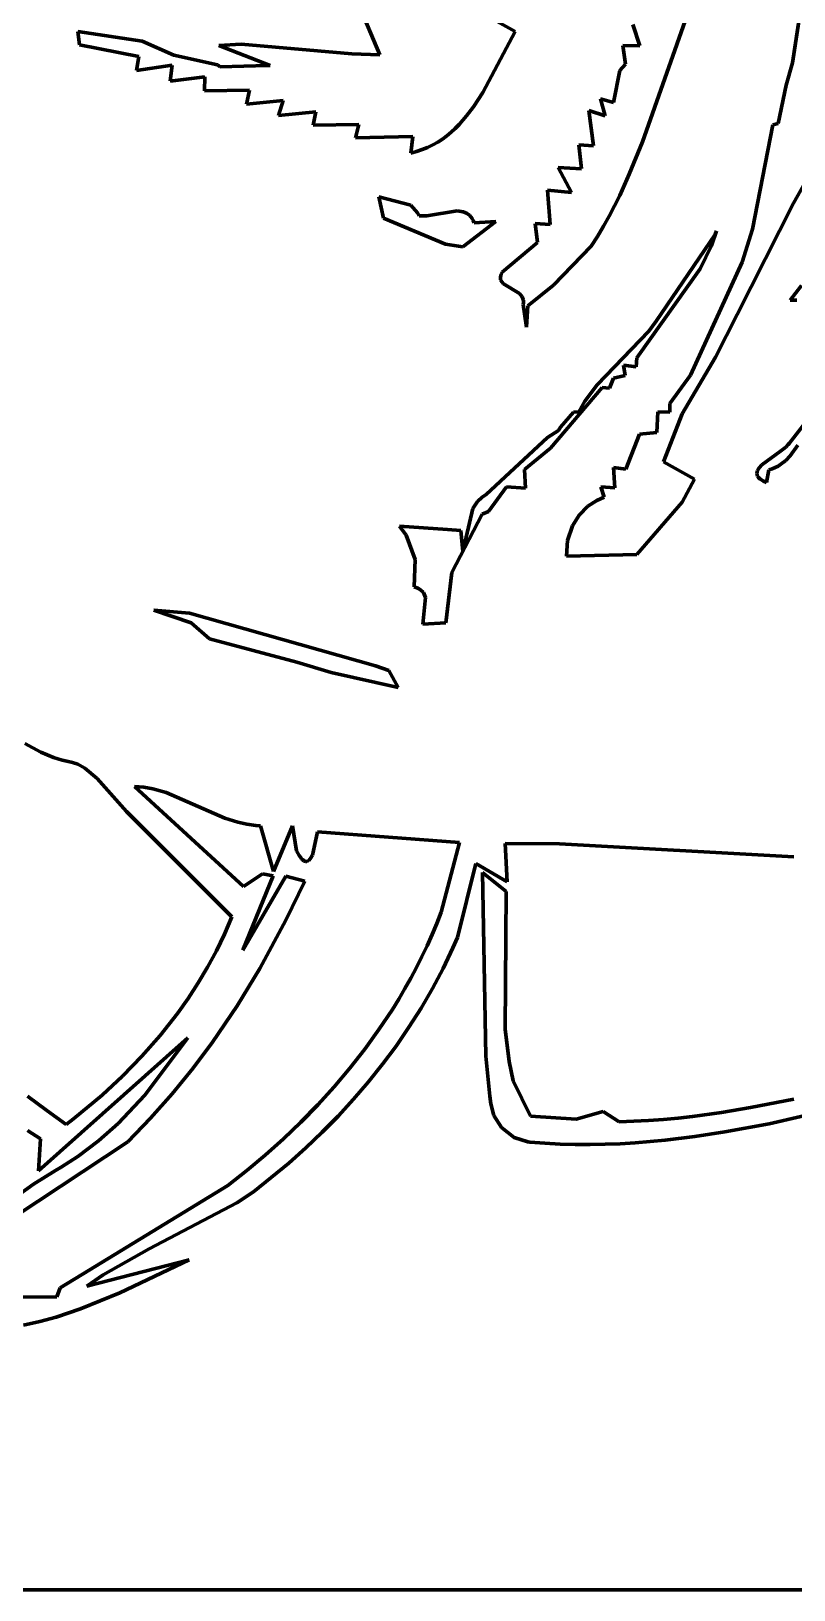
# Model space of a CAD drawing. Header units: millimetres. Extents: x 0 to 11, y 0 to 14.1.
# Drawn here: x 4.915 to 5.872, y 0 to 1.956 of the extents above; entities that cross this region are included whole.
import ezdxf

# ---------------------------------------------------------------- set-up
doc = ezdxf.new("R2010")
doc.units = ezdxf.units.MM
doc.layers.add('color#010101ff', color=7, linetype='CONTINUOUS', lineweight=100)
doc.layers.add('color#fefefeff', color=7, linetype='CONTINUOUS', lineweight=100)

msp = doc.modelspace()

# ---------------------------------------------------------------- linework, layer by layer
at = {"layer": 'color#010101ff'}
for p, q in [((5.8911, 2.0543), (5.8705, 1.9163)), ((5.3252, 1.9907), (5.3521, 1.926)), ((5.5221, 1.9554), (5.4726, 1.9831)), ((5.682, 1.8171), (5.7407, 1.983)), ((5.6698, 1.9641), (5.6786, 1.9373)), ((5.0538, 1.9432), (4.9731, 1.9554)), ((4.9731, 1.9554), (4.9753, 1.9385)), ((4.9753, 1.9385), (5.0499, 1.9239)), ((5.0938, 1.9259), (5.0538, 1.9432)), ((5.1783, 1.9394), (5.1503, 1.9377)), ((5.1503, 1.9377), (5.2145, 1.9127)), ((5.3173, 1.9275), (5.1783, 1.9394)), ((5.4815, 1.879), (5.5221, 1.9554)), ((5.6786, 1.9373), (5.6572, 1.9378)), ((5.6572, 1.9378), (5.6607, 1.9143)), ((5.0499, 1.9239), (5.0468, 1.9065)), ((5.1484, 1.9137), (5.0938, 1.9259)), ((5.3521, 1.926), (5.3173, 1.9275)), ((5.0468, 1.9065), (5.0916, 1.9132)), ((5.0916, 1.9132), (5.0891, 1.8929)), ((5.0891, 1.8929), (5.1328, 1.8986)), ((5.1328, 1.8986), (5.1322, 1.8808)), ((5.1518, 1.9109), (5.1484, 1.9137)), ((5.2111, 1.9126), (5.1518, 1.9109)), ((5.2145, 1.9127), (5.2111, 1.9126)), ((5.6536, 1.9063), (5.6458, 1.8663)), ((5.6607, 1.9143), (5.6536, 1.9063)), ((5.8705, 1.9163), (5.8624, 1.8879)), ((5.1322, 1.8808), (5.1887, 1.8818)), ((5.1887, 1.8818), (5.1848, 1.8641)), ((5.4697, 1.8608), (5.4815, 1.879)), ((5.8624, 1.8879), (5.8524, 1.8399)), ((5.1848, 1.8641), (5.2311, 1.869)), ((5.2311, 1.869), (5.2253, 1.8499)), ((5.4612, 1.8494), (5.4697, 1.8608)), ((5.6458, 1.8663), (5.6292, 1.8711)), ((5.6292, 1.8711), (5.6352, 1.8498)), ((5.2253, 1.8499), (5.2718, 1.8545)), ((5.2718, 1.8545), (5.2684, 1.8378)), ((5.2684, 1.8378), (5.326, 1.8389)), ((5.326, 1.8389), (5.3218, 1.8222)), ((5.447, 1.8338), (5.4519, 1.8388)), ((5.4519, 1.8388), (5.4612, 1.8494)), ((5.6352, 1.8498), (5.6145, 1.8563)), ((5.6145, 1.8563), (5.6207, 1.8118)), ((5.8524, 1.8399), (5.8458, 1.8384)), ((5.3218, 1.8222), (5.3939, 1.8237)), ((5.3939, 1.8237), (5.3911, 1.8028)), ((5.4249, 1.8167), (5.4308, 1.8205)), ((5.4308, 1.8205), (5.4364, 1.8247)), ((5.4364, 1.8247), (5.4418, 1.8291)), ((5.4418, 1.8291), (5.447, 1.8338)), ((5.8458, 1.8384), (5.8202, 1.7074)), ((5.3911, 1.8028), (5.3985, 1.8048)), ((5.3985, 1.8048), (5.4056, 1.8072)), ((5.4056, 1.8072), (5.4123, 1.81)), ((5.4123, 1.81), (5.4187, 1.8132)), ((5.4187, 1.8132), (5.4249, 1.8167)), ((5.6207, 1.8118), (5.6022, 1.8131)), ((5.6022, 1.8131), (5.6055, 1.783)), ((5.6655, 1.7764), (5.682, 1.8171)), ((5.6055, 1.783), (5.576, 1.7849)), ((5.576, 1.7849), (5.5929, 1.7535)), ((5.6534, 1.7498), (5.6655, 1.7764)), ((5.8714, 1.7399), (5.8863, 1.7658)), ((5.3512, 1.7481), (5.3569, 1.7212)), ((5.3913, 1.7373), (5.3512, 1.7481)), ((5.5929, 1.7535), (5.5628, 1.7565)), ((5.5628, 1.7565), (5.566, 1.7132)), ((5.647, 1.7367), (5.6534, 1.7498)), ((5.3569, 1.7212), (5.4347, 1.6886)), ((5.3996, 1.728), (5.3913, 1.7373)), ((5.4018, 1.724), (5.3996, 1.728)), ((5.4115, 1.7241), (5.4018, 1.724)), ((5.4495, 1.7303), (5.4115, 1.7241)), ((5.4568, 1.7293), (5.4495, 1.7303)), ((5.4611, 1.7276), (5.4568, 1.7293)), ((5.4649, 1.7248), (5.4611, 1.7276)), ((5.4666, 1.723), (5.4649, 1.7248)), ((5.4682, 1.7208), (5.4666, 1.723)), ((5.633, 1.711), (5.6402, 1.7238)), ((5.6402, 1.7238), (5.647, 1.7367)), ((5.801, 1.6002), (5.8714, 1.7399)), ((5.4564, 1.6851), (5.4978, 1.7168)), ((5.4696, 1.7183), (5.4682, 1.7208)), ((5.4708, 1.7155), (5.4696, 1.7183)), ((5.4978, 1.7168), (5.4708, 1.7155)), ((5.566, 1.7132), (5.5472, 1.7146)), ((5.5472, 1.7146), (5.5503, 1.6908)), ((5.6255, 1.6983), (5.633, 1.711)), ((5.7685, 1.6868), (5.7751, 1.7051)), ((5.7751, 1.7051), (5.7732, 1.7007)), ((5.8202, 1.7074), (5.807, 1.6661)), ((5.4347, 1.6886), (5.4564, 1.6851)), ((5.5503, 1.6908), (5.5057, 1.6533)), ((5.5705, 1.637), (5.6177, 1.6859)), ((5.6177, 1.6859), (5.6255, 1.6983)), ((5.7732, 1.7007), (5.6991, 1.592)), ((5.7544, 1.6577), (5.7685, 1.6868)), ((5.807, 1.6661), (5.7421, 1.524)), ((5.504, 1.6491), (5.5036, 1.6473)), ((5.5036, 1.6473), (5.5036, 1.6456)), ((5.5036, 1.6456), (5.5039, 1.644)), ((5.5039, 1.644), (5.5053, 1.6412)), ((5.5046, 1.6511), (5.504, 1.6491)), ((5.5057, 1.6533), (5.5046, 1.6511)), ((5.6751, 1.5461), (5.7544, 1.6577)), ((5.5053, 1.6412), (5.5075, 1.6388)), ((5.5075, 1.6388), (5.5275, 1.6266)), ((5.5275, 1.6266), (5.531, 1.6225)), ((5.5379, 1.611), (5.5705, 1.637)), ((5.8817, 1.6369), (5.8675, 1.6185)), ((5.531, 1.6225), (5.5323, 1.6191)), ((5.5325, 1.6151), (5.5321, 1.6129)), ((5.5321, 1.6129), (5.5363, 1.5846)), ((5.5323, 1.6191), (5.5326, 1.6172)), ((5.5326, 1.6172), (5.5325, 1.6151)), ((5.5363, 1.5846), (5.5379, 1.611)), ((5.8675, 1.6185), (5.8758, 1.6185)), ((5.6991, 1.592), (5.69, 1.5794)), ((5.7735, 1.5467), (5.801, 1.6002)), ((5.69, 1.5794), (5.6251, 1.5122)), ((5.6742, 1.5347), (5.6751, 1.5461)), ((5.7317, 1.4756), (5.7735, 1.5467)), ((5.6602, 1.5238), (5.658, 1.5369)), ((5.658, 1.5369), (5.6742, 1.5347)), ((5.5667, 1.4327), (5.6312, 1.5089)), ((5.6251, 1.5122), (5.6097, 1.4917)), ((5.6312, 1.5089), (5.6406, 1.5077)), ((5.6406, 1.5077), (5.6456, 1.5206)), ((5.6456, 1.5206), (5.6602, 1.5238)), ((5.7421, 1.524), (5.7162, 1.4886)), ((5.6097, 1.4917), (5.6021, 1.4781)), ((5.7162, 1.4886), (5.7163, 1.4776)), ((5.9041, 1.4875), (5.8663, 1.4385)), ((5.5955, 1.4779), (5.579, 1.4591)), ((5.6021, 1.4781), (5.5955, 1.4779)), ((5.7012, 1.478), (5.7002, 1.4521)), ((5.7163, 1.4776), (5.7012, 1.478)), ((5.7084, 1.4153), (5.7317, 1.4756)), ((5.5767, 1.4549), (5.5626, 1.4458)), ((5.579, 1.4591), (5.5767, 1.4549)), ((5.6783, 1.4503), (5.6611, 1.4063)), ((5.7002, 1.4521), (5.6783, 1.4503)), ((5.5626, 1.4458), (5.4859, 1.3746)), ((5.5338, 1.4058), (5.5667, 1.4327)), ((5.8554, 1.429), (5.8318, 1.4115)), ((5.8618, 1.4339), (5.8554, 1.429)), ((5.8651, 1.437), (5.8618, 1.4339)), ((5.8663, 1.4385), (5.8651, 1.437)), ((5.8675, 1.423), (5.8772, 1.4363)), ((5.6611, 1.4063), (5.6455, 1.4085)), ((5.6455, 1.4085), (5.6473, 1.3829)), ((5.7471, 1.3937), (5.7084, 1.4153)), ((5.8318, 1.4115), (5.8285, 1.4079)), ((5.8447, 1.4067), (5.8486, 1.4083)), ((5.8486, 1.4083), (5.8522, 1.4101)), ((5.8522, 1.4101), (5.8557, 1.4123)), ((5.8557, 1.4123), (5.862, 1.4173)), ((5.862, 1.4173), (5.8675, 1.423)), ((5.5353, 1.3824), (5.5338, 1.4058)), ((5.7317, 1.3649), (5.7471, 1.3937)), ((5.8259, 1.4027), (5.8257, 1.4009)), ((5.8257, 1.4009), (5.8259, 1.3992)), ((5.8264, 1.4044), (5.8259, 1.4027)), ((5.8259, 1.3992), (5.8265, 1.3976)), ((5.8285, 1.4079), (5.8264, 1.4044)), ((5.8265, 1.3976), (5.8276, 1.3959)), ((5.8276, 1.3959), (5.8293, 1.3943)), ((5.8293, 1.3943), (5.8314, 1.3927)), ((5.8314, 1.3927), (5.8341, 1.3911)), ((5.8341, 1.3911), (5.8375, 1.3896)), ((5.8375, 1.3896), (5.8405, 1.4054)), ((5.8405, 1.4054), (5.8447, 1.4067)), ((5.4809, 1.3713), (5.4749, 1.3657)), ((5.4859, 1.3746), (5.4809, 1.3713)), ((5.4888, 1.3531), (5.5113, 1.3839)), ((5.5113, 1.3839), (5.5353, 1.3824)), ((5.6338, 1.3709), (5.6245, 1.3669)), ((5.6473, 1.3829), (5.6298, 1.3839)), ((5.6298, 1.3839), (5.6338, 1.3709)), ((5.4426, 1.2765), (5.4808, 1.3497)), ((5.4691, 1.3567), (5.4564, 1.3029)), ((5.4749, 1.3657), (5.4691, 1.3567)), ((5.4808, 1.3497), (5.4888, 1.3531)), ((5.6136, 1.3599), (5.6024, 1.3486)), ((5.6245, 1.3669), (5.6136, 1.3599)), ((5.675, 1.2991), (5.7317, 1.3649)), ((5.4372, 1.3306), (5.3769, 1.3349)), ((5.3769, 1.3349), (5.3854, 1.3234)), ((5.454, 1.3294), (5.4372, 1.3306)), ((5.594, 1.3351), (5.588, 1.3168)), ((5.6024, 1.3486), (5.594, 1.3351)), ((5.3854, 1.3234), (5.3967, 1.2929)), ((5.4564, 1.3029), (5.454, 1.3294)), ((5.588, 1.3168), (5.5865, 1.2972)), ((5.3967, 1.2929), (5.3955, 1.2585)), ((5.5865, 1.2972), (5.675, 1.2991)), ((5.435, 1.2132), (5.4426, 1.2765)), ((5.3955, 1.2585), (5.3999, 1.257)), ((5.3999, 1.257), (5.4034, 1.255)), ((5.4034, 1.255), (5.4071, 1.2513)), ((5.4097, 1.2453), (5.4062, 1.2118)), ((5.4071, 1.2513), (5.4097, 1.2453)), ((5.0685, 1.2293), (5.1153, 1.2134)), ((5.1133, 1.2256), (5.0685, 1.2293)), ((5.3467, 1.1596), (5.1133, 1.2256)), ((5.1153, 1.2134), (5.1383, 1.1932)), ((5.4062, 1.2118), (5.435, 1.2132)), ((5.1383, 1.1932), (5.2483, 1.1642)), ((5.2483, 1.1642), (5.2914, 1.1512)), ((5.3637, 1.1537), (5.3467, 1.1596)), ((5.2914, 1.1512), (5.3752, 1.1322)), ((5.3752, 1.1322), (5.3637, 1.1537)), ((4.9268, 1.051), (4.9068, 1.0618)), ((4.9426, 1.0445), (4.9268, 1.051)), ((4.9537, 1.0411), (4.9426, 1.0445)), ((4.9594, 1.0398), (4.9537, 1.0411)), ((4.9665, 1.0383), (4.9594, 1.0398)), ((4.9731, 1.0359), (4.9665, 1.0383)), ((4.982, 1.0311), (4.9731, 1.0359)), ((4.9973, 1.0179), (4.982, 1.0311)), ((5.0341, 0.9766), (4.9973, 1.0179)), ((5.0443, 1.0082), (5.1813, 0.8825)), ((5.056, 1.0072), (5.0443, 1.0082)), ((5.0674, 1.0051), (5.056, 1.0072)), ((5.0839, 1.0004), (5.0674, 1.0051)), ((5.1579, 0.9685), (5.0839, 1.0004)), ((5.1665, 0.8443), (5.0341, 0.9766)), ((5.1742, 0.9632), (5.1579, 0.9685)), ((5.1853, 0.9606), (5.1742, 0.9632)), ((5.1967, 0.9589), (5.1853, 0.9606)), ((5.2026, 0.9585), (5.1967, 0.9589)), ((5.2187, 0.9013), (5.2026, 0.9585)), ((5.2425, 0.9586), (5.2187, 0.9013)), ((5.2475, 0.9275), (5.2425, 0.9586)), ((5.274, 0.9511), (5.2676, 0.9218)), ((5.4522, 0.9378), (5.274, 0.9511)), ((5.2493, 0.9242), (5.2475, 0.9275)), ((5.2509, 0.9215), (5.2493, 0.9242)), ((5.2525, 0.9192), (5.2509, 0.9215)), ((5.2676, 0.9218), (5.265, 0.9171)), ((5.4295, 0.8504), (5.4522, 0.9378)), ((5.5778, 0.9359), (5.5098, 0.9367)), ((5.5098, 0.9367), (5.5122, 0.8884)), ((5.8722, 0.9196), (5.5778, 0.9359)), ((5.2541, 0.9174), (5.2525, 0.9192)), ((5.2555, 0.9159), (5.2541, 0.9174)), ((5.2569, 0.9149), (5.2555, 0.9159)), ((5.2582, 0.9143), (5.2569, 0.9149)), ((5.2595, 0.914), (5.2582, 0.9143)), ((5.2607, 0.914), (5.2595, 0.914)), ((5.263, 0.915), (5.2607, 0.914)), ((5.265, 0.9171), (5.263, 0.915)), ((5.4728, 0.9116), (5.4498, 0.8186)), ((5.5122, 0.8884), (5.4728, 0.9116)), ((5.4853, 0.6695), (5.4812, 0.9002)), ((5.4812, 0.9002), (5.511, 0.8763)), ((5.2184, 0.8958), (5.1805, 0.8027)), ((5.1805, 0.8027), (5.2345, 0.8955)), ((5.1813, 0.8825), (5.205, 0.8985)), ((5.205, 0.8985), (5.2184, 0.8958)), ((5.2581, 0.8894), (5.2344, 0.8401)), ((5.2345, 0.8955), (5.2581, 0.8894)), ((5.511, 0.8763), (5.5096, 0.7036)), ((5.1573, 0.8229), (5.1665, 0.8443)), ((5.4239, 0.8362), (5.4295, 0.8504)), ((5.1471, 0.8019), (5.1573, 0.8229)), ((5.2344, 0.8401), (5.2017, 0.7797)), ((5.4117, 0.8083), (5.418, 0.8222)), ((5.418, 0.8222), (5.4239, 0.8362)), ((5.1361, 0.7814), (5.1471, 0.8019)), ((5.4052, 0.7946), (5.4117, 0.8083)), ((5.444, 0.8056), (5.4317, 0.7798)), ((5.4498, 0.8186), (5.444, 0.8056)), ((5.3983, 0.781), (5.4052, 0.7946)), ((5.1242, 0.7615), (5.1361, 0.7814)), ((5.2017, 0.7797), (5.1732, 0.7328)), ((5.3838, 0.7544), (5.3912, 0.7676)), ((5.3912, 0.7676), (5.3983, 0.781)), ((5.4317, 0.7798), (5.4183, 0.7546)), ((5.1115, 0.742), (5.1242, 0.7615)), ((5.376, 0.7413), (5.3838, 0.7544)), ((5.4183, 0.7546), (5.404, 0.7299)), ((5.0981, 0.7231), (5.1115, 0.742)), ((5.1732, 0.7328), (5.1424, 0.6873)), ((5.3512, 0.7031), (5.368, 0.7284)), ((5.368, 0.7284), (5.376, 0.7413)), ((5.404, 0.7299), (5.3887, 0.7059)), ((5.0766, 0.6957), (5.0981, 0.7231)), ((5.3887, 0.7059), (5.3726, 0.6824)), ((5.1113, 0.6928), (4.9238, 0.5259)), ((5.0536, 0.6696), (5.0766, 0.6957)), ((5.0574, 0.6206), (5.1113, 0.6928)), ((5.1424, 0.6873), (5.1177, 0.6543)), ((5.3334, 0.6784), (5.3512, 0.7031)), ((5.5096, 0.7036), (5.5146, 0.663)), ((5.0293, 0.6446), (5.0536, 0.6696)), ((5.3146, 0.6545), (5.3334, 0.6784)), ((5.3726, 0.6824), (5.3556, 0.6595)), ((5.4903, 0.6196), (5.4853, 0.6695)), ((5.1177, 0.6543), (5.0918, 0.6224)), ((5.295, 0.6312), (5.3146, 0.6545)), ((5.3556, 0.6595), (5.3378, 0.6372)), ((5.5146, 0.663), (5.5197, 0.6388)), ((5.0037, 0.6208), (5.0293, 0.6446)), ((5.2745, 0.6087), (5.295, 0.6312)), ((5.3378, 0.6372), (5.3192, 0.6155)), ((5.5197, 0.6388), (5.5415, 0.5944)), ((6.0806, 0.6407), (5.841, 0.5848)), ((4.9102, 0.6196), (4.9341, 0.6014)), ((4.9679, 0.591), (5.0037, 0.6208)), ((5.0237, 0.585), (5.0574, 0.6206)), ((5.0918, 0.6224), (5.0645, 0.5917)), ((5.2532, 0.5869), (5.2745, 0.6087)), ((5.3192, 0.6155), (5.2999, 0.5945)), ((5.4918, 0.6097), (5.4903, 0.6196)), ((5.4955, 0.595), (5.4918, 0.6097)), ((5.8178, 0.6051), (5.8721, 0.6159)), ((4.9341, 0.6014), (4.9587, 0.5839)), ((4.9587, 0.5839), (4.9679, 0.591)), ((5.0645, 0.5917), (5.0358, 0.5622)), ((5.2312, 0.5658), (5.2532, 0.5869)), ((5.2999, 0.5945), (5.2799, 0.5742)), ((5.5051, 0.5801), (5.4955, 0.595)), ((5.5415, 0.5944), (5.5988, 0.5906)), ((5.5988, 0.5906), (5.6327, 0.6003)), ((5.6327, 0.6003), (5.6527, 0.5873)), ((5.6527, 0.5873), (5.6713, 0.5879)), ((5.6713, 0.5879), (5.6897, 0.5889)), ((5.6897, 0.5889), (5.7082, 0.5902)), ((5.7082, 0.5902), (5.7266, 0.5919)), ((5.7266, 0.5919), (5.7449, 0.594)), ((5.7449, 0.594), (5.7814, 0.599)), ((5.7814, 0.599), (5.8178, 0.6051)), ((4.9263, 0.566), (4.9101, 0.5764)), ((4.9992, 0.5633), (5.0237, 0.585)), ((5.2799, 0.5742), (5.2592, 0.5545)), ((5.5211, 0.5675), (5.5051, 0.5801)), ((5.5379, 0.562), (5.5211, 0.5675)), ((5.7479, 0.5688), (5.7104, 0.5642)), ((5.7852, 0.5745), (5.7479, 0.5688)), ((5.841, 0.5848), (5.7852, 0.5745)), ((5.0358, 0.5622), (4.8124, 0.4142)), ((4.9238, 0.5259), (4.9263, 0.566)), ((4.973, 0.5436), (4.9992, 0.5633)), ((5.2085, 0.5455), (5.2312, 0.5658)), ((5.2592, 0.5545), (5.2379, 0.5355)), ((5.5405, 0.5617), (5.5379, 0.562)), ((5.5595, 0.5603), (5.5405, 0.5617)), ((5.5785, 0.5593), (5.5595, 0.5603)), ((5.5974, 0.5588), (5.5785, 0.5593)), ((5.6163, 0.5587), (5.5974, 0.5588)), ((5.6352, 0.5591), (5.6163, 0.5587)), ((5.6541, 0.5598), (5.6352, 0.5591)), ((5.6729, 0.5609), (5.6541, 0.5598)), ((5.6917, 0.5624), (5.6729, 0.5609)), ((5.7104, 0.5642), (5.6917, 0.5624)), ((4.945, 0.5263), (4.9522, 0.5304)), ((4.9522, 0.5304), (4.973, 0.5436)), ((5.1853, 0.526), (5.2085, 0.5455)), ((5.2379, 0.5355), (5.216, 0.5172)), ((4.8483, 0.4595), (4.9177, 0.5091)), ((4.9177, 0.5091), (4.945, 0.5263)), ((5.1615, 0.5072), (5.1853, 0.526)), ((5.216, 0.5172), (5.1936, 0.4996)), ((4.9876, 0.4011), (5.1615, 0.5072)), ((5.1936, 0.4996), (5.1729, 0.4857)), ((5.1729, 0.4857), (5.0626, 0.428)), ((4.9845, 0.381), (5.1129, 0.4139)), ((5.0626, 0.428), (5.005, 0.3953)), ((5.1129, 0.4139), (5.026, 0.3727)), ((4.9512, 0.3791), (4.9876, 0.4011)), ((5.005, 0.3953), (4.9845, 0.381)), ((4.9468, 0.3678), (4.9512, 0.3791)), ((5.026, 0.3727), (4.9764, 0.3524)), ((4.7739, 0.3668), (4.9468, 0.3678)), ((4.9764, 0.3524), (4.946, 0.3423)), ((4.9255, 0.3367), (4.9048, 0.3322)), ((4.946, 0.3423), (4.9255, 0.3367))]:
    msp.add_line(p, q, dxfattribs=at)
at = {"layer": 'color#fefefeff'}
for p, q in [((5.8705, 1.9163), (5.8911, 2.0543)), ((5.3521, 1.926), (5.3252, 1.9907)), ((5.4726, 1.9831), (5.5221, 1.9554)), ((5.7407, 1.983), (5.682, 1.8171)), ((5.6786, 1.9373), (5.6698, 1.9641)), ((4.9753, 1.9385), (4.9731, 1.9554)), ((4.9731, 1.9554), (5.0538, 1.9432)), ((5.0499, 1.9239), (4.9753, 1.9385)), ((5.0538, 1.9432), (5.0938, 1.9259)), ((5.1503, 1.9377), (5.1783, 1.9394)), ((5.2145, 1.9127), (5.1503, 1.9377)), ((5.1783, 1.9394), (5.3173, 1.9275)), ((5.5221, 1.9554), (5.4815, 1.879)), ((5.6607, 1.9143), (5.6572, 1.9378)), ((5.6572, 1.9378), (5.6786, 1.9373)), ((5.0468, 1.9065), (5.0499, 1.9239)), ((5.0938, 1.9259), (5.1484, 1.9137)), ((5.3173, 1.9275), (5.3521, 1.926)), ((5.0916, 1.9132), (5.0468, 1.9065)), ((5.0891, 1.8929), (5.0916, 1.9132)), ((5.1328, 1.8986), (5.0891, 1.8929)), ((5.1322, 1.8808), (5.1328, 1.8986)), ((5.1484, 1.9137), (5.1518, 1.9109)), ((5.1518, 1.9109), (5.2111, 1.9126)), ((5.2111, 1.9126), (5.2145, 1.9127)), ((5.6458, 1.8663), (5.6536, 1.9063)), ((5.6536, 1.9063), (5.6607, 1.9143)), ((5.8624, 1.8879), (5.8705, 1.9163)), ((5.1887, 1.8818), (5.1322, 1.8808)), ((5.1848, 1.8641), (5.1887, 1.8818)), ((5.4815, 1.879), (5.4697, 1.8608)), ((5.8524, 1.8399), (5.8624, 1.8879)), ((5.2311, 1.869), (5.1848, 1.8641)), ((5.2253, 1.8499), (5.2311, 1.869)), ((5.4697, 1.8608), (5.4612, 1.8494)), ((5.6352, 1.8498), (5.6292, 1.8711)), ((5.6292, 1.8711), (5.6458, 1.8663)), ((5.2718, 1.8545), (5.2253, 1.8499)), ((5.2684, 1.8378), (5.2718, 1.8545)), ((5.326, 1.8389), (5.2684, 1.8378)), ((5.3218, 1.8222), (5.326, 1.8389)), ((5.4519, 1.8388), (5.447, 1.8338)), ((5.4612, 1.8494), (5.4519, 1.8388)), ((5.6207, 1.8118), (5.6145, 1.8563)), ((5.6145, 1.8563), (5.6352, 1.8498)), ((5.8458, 1.8384), (5.8524, 1.8399)), ((5.3939, 1.8237), (5.3218, 1.8222)), ((5.3911, 1.8028), (5.3939, 1.8237)), ((5.4308, 1.8205), (5.4249, 1.8167)), ((5.4364, 1.8247), (5.4308, 1.8205)), ((5.4418, 1.8291), (5.4364, 1.8247)), ((5.447, 1.8338), (5.4418, 1.8291)), ((5.8202, 1.7074), (5.8458, 1.8384)), ((5.3985, 1.8048), (5.3911, 1.8028)), ((5.4056, 1.8072), (5.3985, 1.8048)), ((5.4123, 1.81), (5.4056, 1.8072)), ((5.4187, 1.8132), (5.4123, 1.81)), ((5.4249, 1.8167), (5.4187, 1.8132)), ((5.6055, 1.783), (5.6022, 1.8131)), ((5.6022, 1.8131), (5.6207, 1.8118)), ((5.682, 1.8171), (5.6655, 1.7764)), ((5.5929, 1.7535), (5.576, 1.7849)), ((5.576, 1.7849), (5.6055, 1.783)), ((5.6655, 1.7764), (5.6534, 1.7498)), ((5.8863, 1.7658), (5.8714, 1.7399)), ((5.3512, 1.7481), (5.3913, 1.7373)), ((5.3569, 1.7212), (5.3512, 1.7481)), ((5.566, 1.7132), (5.5628, 1.7565)), ((5.5628, 1.7565), (5.5929, 1.7535)), ((5.6534, 1.7498), (5.647, 1.7367)), ((5.4347, 1.6886), (5.3569, 1.7212)), ((5.3913, 1.7373), (5.3996, 1.728)), ((5.3996, 1.728), (5.4018, 1.724)), ((5.4018, 1.724), (5.4115, 1.7241)), ((5.4115, 1.7241), (5.4495, 1.7303)), ((5.4495, 1.7303), (5.4568, 1.7293)), ((5.4568, 1.7293), (5.4611, 1.7276)), ((5.4611, 1.7276), (5.4649, 1.7248)), ((5.4649, 1.7248), (5.4666, 1.723)), ((5.4666, 1.723), (5.4682, 1.7208)), ((5.6402, 1.7238), (5.633, 1.711)), ((5.647, 1.7367), (5.6402, 1.7238)), ((5.8714, 1.7399), (5.801, 1.6002)), ((5.4978, 1.7168), (5.4564, 1.6851)), ((5.4682, 1.7208), (5.4696, 1.7183)), ((5.4696, 1.7183), (5.4708, 1.7155)), ((5.4708, 1.7155), (5.4978, 1.7168)), ((5.5503, 1.6908), (5.5472, 1.7146)), ((5.5472, 1.7146), (5.566, 1.7132)), ((5.633, 1.711), (5.6255, 1.6983)), ((5.7751, 1.7051), (5.7685, 1.6868)), ((5.7732, 1.7007), (5.7751, 1.7051)), ((5.807, 1.6661), (5.8202, 1.7074)), ((5.4564, 1.6851), (5.4347, 1.6886)), ((5.5057, 1.6533), (5.5503, 1.6908)), ((5.6177, 1.6859), (5.5705, 1.637)), ((5.6255, 1.6983), (5.6177, 1.6859)), ((5.6991, 1.592), (5.7732, 1.7007)), ((5.7685, 1.6868), (5.7544, 1.6577)), ((5.7421, 1.524), (5.807, 1.6661)), ((5.5036, 1.6473), (5.504, 1.6491)), ((5.5036, 1.6456), (5.5036, 1.6473)), ((5.5039, 1.644), (5.5036, 1.6456)), ((5.5053, 1.6412), (5.5039, 1.644)), ((5.504, 1.6491), (5.5046, 1.6511)), ((5.5046, 1.6511), (5.5057, 1.6533)), ((5.7544, 1.6577), (5.6751, 1.5461)), ((5.5075, 1.6388), (5.5053, 1.6412)), ((5.5275, 1.6266), (5.5075, 1.6388)), ((5.531, 1.6225), (5.5275, 1.6266)), ((5.5705, 1.637), (5.5379, 1.611)), ((5.8675, 1.6185), (5.8817, 1.6369)), ((5.5323, 1.6191), (5.531, 1.6225)), ((5.5321, 1.6129), (5.5325, 1.6151)), ((5.5363, 1.5846), (5.5321, 1.6129)), ((5.5326, 1.6172), (5.5323, 1.6191)), ((5.5325, 1.6151), (5.5326, 1.6172)), ((5.5379, 1.611), (5.5363, 1.5846)), ((5.8758, 1.6185), (5.8675, 1.6185)), ((5.69, 1.5794), (5.6991, 1.592)), ((5.801, 1.6002), (5.7735, 1.5467)), ((5.6251, 1.5122), (5.69, 1.5794)), ((5.6751, 1.5461), (5.6742, 1.5347)), ((5.7735, 1.5467), (5.7317, 1.4756)), ((5.6742, 1.5347), (5.658, 1.5369)), ((5.658, 1.5369), (5.6602, 1.5238)), ((5.6312, 1.5089), (5.5667, 1.4327)), ((5.6097, 1.4917), (5.6251, 1.5122)), ((5.6406, 1.5077), (5.6312, 1.5089)), ((5.6456, 1.5206), (5.6406, 1.5077)), ((5.6602, 1.5238), (5.6456, 1.5206)), ((5.7162, 1.4886), (5.7421, 1.524)), ((5.6021, 1.4781), (5.6097, 1.4917)), ((5.7163, 1.4776), (5.7162, 1.4886)), ((5.8663, 1.4385), (5.9041, 1.4875)), ((5.579, 1.4591), (5.5955, 1.4779)), ((5.5955, 1.4779), (5.6021, 1.4781)), ((5.7002, 1.4521), (5.7012, 1.478)), ((5.7012, 1.478), (5.7163, 1.4776)), ((5.7317, 1.4756), (5.7084, 1.4153)), ((5.5626, 1.4458), (5.5767, 1.4549)), ((5.5767, 1.4549), (5.579, 1.4591)), ((5.6611, 1.4063), (5.6783, 1.4503)), ((5.6783, 1.4503), (5.7002, 1.4521)), ((5.4859, 1.3746), (5.5626, 1.4458)), ((5.5667, 1.4327), (5.5338, 1.4058)), ((5.8318, 1.4115), (5.8554, 1.429)), ((5.8554, 1.429), (5.8618, 1.4339)), ((5.8618, 1.4339), (5.8651, 1.437)), ((5.8651, 1.437), (5.8663, 1.4385)), ((5.8772, 1.4363), (5.8675, 1.423)), ((5.6473, 1.3829), (5.6455, 1.4085)), ((5.6455, 1.4085), (5.6611, 1.4063)), ((5.7084, 1.4153), (5.7471, 1.3937)), ((5.8285, 1.4079), (5.8318, 1.4115)), ((5.8486, 1.4083), (5.8447, 1.4067)), ((5.8522, 1.4101), (5.8486, 1.4083)), ((5.8557, 1.4123), (5.8522, 1.4101)), ((5.862, 1.4173), (5.8557, 1.4123)), ((5.8675, 1.423), (5.862, 1.4173)), ((5.5338, 1.4058), (5.5353, 1.3824)), ((5.7471, 1.3937), (5.7317, 1.3649)), ((5.8257, 1.4009), (5.8259, 1.4027)), ((5.8259, 1.3992), (5.8257, 1.4009)), ((5.8259, 1.4027), (5.8264, 1.4044)), ((5.8265, 1.3976), (5.8259, 1.3992)), ((5.8264, 1.4044), (5.8285, 1.4079)), ((5.8276, 1.3959), (5.8265, 1.3976)), ((5.8293, 1.3943), (5.8276, 1.3959)), ((5.8314, 1.3927), (5.8293, 1.3943)), ((5.8341, 1.3911), (5.8314, 1.3927)), ((5.8375, 1.3896), (5.8341, 1.3911)), ((5.8405, 1.4054), (5.8375, 1.3896)), ((5.8447, 1.4067), (5.8405, 1.4054)), ((5.4749, 1.3657), (5.4809, 1.3713)), ((5.4809, 1.3713), (5.4859, 1.3746)), ((5.5113, 1.3839), (5.4888, 1.3531)), ((5.5353, 1.3824), (5.5113, 1.3839)), ((5.6245, 1.3669), (5.6338, 1.3709)), ((5.6338, 1.3709), (5.6298, 1.3839)), ((5.6298, 1.3839), (5.6473, 1.3829)), ((5.4808, 1.3497), (5.4426, 1.2765)), ((5.4564, 1.3029), (5.4691, 1.3567)), ((5.4691, 1.3567), (5.4749, 1.3657)), ((5.4888, 1.3531), (5.4808, 1.3497)), ((5.6024, 1.3486), (5.6136, 1.3599)), ((5.6136, 1.3599), (5.6245, 1.3669)), ((5.7317, 1.3649), (5.675, 1.2991)), ((5.3854, 1.3234), (5.3769, 1.3349)), ((5.3769, 1.3349), (5.4372, 1.3306)), ((5.4372, 1.3306), (5.454, 1.3294)), ((5.588, 1.3168), (5.594, 1.3351)), ((5.594, 1.3351), (5.6024, 1.3486)), ((5.3967, 1.2929), (5.3854, 1.3234)), ((5.454, 1.3294), (5.4564, 1.3029)), ((5.5865, 1.2972), (5.588, 1.3168)), ((5.3955, 1.2585), (5.3967, 1.2929)), ((5.675, 1.2991), (5.5865, 1.2972)), ((5.4426, 1.2765), (5.435, 1.2132)), ((5.3999, 1.257), (5.3955, 1.2585)), ((5.4034, 1.255), (5.3999, 1.257)), ((5.4071, 1.2513), (5.4034, 1.255)), ((5.4062, 1.2118), (5.4097, 1.2453)), ((5.4097, 1.2453), (5.4071, 1.2513)), ((5.0685, 1.2293), (5.1133, 1.2256)), ((5.1153, 1.2134), (5.0685, 1.2293)), ((5.1133, 1.2256), (5.3467, 1.1596)), ((5.1383, 1.1932), (5.1153, 1.2134)), ((5.435, 1.2132), (5.4062, 1.2118)), ((5.2483, 1.1642), (5.1383, 1.1932)), ((5.2914, 1.1512), (5.2483, 1.1642)), ((5.3467, 1.1596), (5.3637, 1.1537)), ((5.3752, 1.1322), (5.2914, 1.1512)), ((5.3637, 1.1537), (5.3752, 1.1322)), ((4.9068, 1.0618), (4.9268, 1.051)), ((4.9268, 1.051), (4.9426, 1.0445)), ((4.9426, 1.0445), (4.9537, 1.0411)), ((4.9537, 1.0411), (4.9594, 1.0398)), ((4.9594, 1.0398), (4.9665, 1.0383)), ((4.9665, 1.0383), (4.9731, 1.0359)), ((4.9731, 1.0359), (4.982, 1.0311)), ((4.982, 1.0311), (4.9973, 1.0179)), ((4.9973, 1.0179), (5.0341, 0.9766)), ((5.0443, 1.0082), (5.056, 1.0072)), ((5.1813, 0.8825), (5.0443, 1.0082)), ((5.056, 1.0072), (5.0674, 1.0051)), ((5.0674, 1.0051), (5.0839, 1.0004)), ((5.0839, 1.0004), (5.1579, 0.9685)), ((5.0341, 0.9766), (5.1665, 0.8443)), ((5.1579, 0.9685), (5.1742, 0.9632)), ((5.1742, 0.9632), (5.1853, 0.9606)), ((5.1853, 0.9606), (5.1967, 0.9589)), ((5.1967, 0.9589), (5.2026, 0.9585)), ((5.2026, 0.9585), (5.2187, 0.9013)), ((5.2187, 0.9013), (5.2425, 0.9586)), ((5.2425, 0.9586), (5.2475, 0.9275)), ((5.2676, 0.9218), (5.274, 0.9511)), ((5.274, 0.9511), (5.4522, 0.9378)), ((5.2475, 0.9275), (5.2493, 0.9242)), ((5.2493, 0.9242), (5.2509, 0.9215)), ((5.2509, 0.9215), (5.2525, 0.9192)), ((5.265, 0.9171), (5.2676, 0.9218)), ((5.4522, 0.9378), (5.4295, 0.8504)), ((5.5122, 0.8884), (5.5098, 0.9367)), ((5.5098, 0.9367), (5.5778, 0.9359)), ((5.5778, 0.9359), (5.8722, 0.9196)), ((5.2525, 0.9192), (5.2541, 0.9174)), ((5.2541, 0.9174), (5.2555, 0.9159)), ((5.2555, 0.9159), (5.2569, 0.9149)), ((5.2569, 0.9149), (5.2582, 0.9143)), ((5.2582, 0.9143), (5.2595, 0.914)), ((5.2595, 0.914), (5.2607, 0.914)), ((5.2607, 0.914), (5.263, 0.915)), ((5.263, 0.915), (5.265, 0.9171)), ((5.4498, 0.8186), (5.4728, 0.9116)), ((5.4728, 0.9116), (5.5122, 0.8884)), ((5.511, 0.8763), (5.4812, 0.9002)), ((5.4812, 0.9002), (5.4853, 0.6695)), ((5.1805, 0.8027), (5.2184, 0.8958)), ((5.2345, 0.8955), (5.1805, 0.8027)), ((5.205, 0.8985), (5.1813, 0.8825)), ((5.2184, 0.8958), (5.205, 0.8985)), ((5.2344, 0.8401), (5.2581, 0.8894)), ((5.2581, 0.8894), (5.2345, 0.8955)), ((5.5096, 0.7036), (5.511, 0.8763)), ((5.1665, 0.8443), (5.1573, 0.8229)), ((5.4295, 0.8504), (5.4239, 0.8362)), ((5.1573, 0.8229), (5.1471, 0.8019)), ((5.2017, 0.7797), (5.2344, 0.8401)), ((5.418, 0.8222), (5.4117, 0.8083)), ((5.4239, 0.8362), (5.418, 0.8222)), ((5.1471, 0.8019), (5.1361, 0.7814)), ((5.4117, 0.8083), (5.4052, 0.7946)), ((5.4317, 0.7798), (5.444, 0.8056)), ((5.444, 0.8056), (5.4498, 0.8186)), ((5.4052, 0.7946), (5.3983, 0.781)), ((5.1361, 0.7814), (5.1242, 0.7615)), ((5.1732, 0.7328), (5.2017, 0.7797)), ((5.3912, 0.7676), (5.3838, 0.7544)), ((5.3983, 0.781), (5.3912, 0.7676)), ((5.4183, 0.7546), (5.4317, 0.7798)), ((5.1242, 0.7615), (5.1115, 0.742)), ((5.3838, 0.7544), (5.376, 0.7413)), ((5.404, 0.7299), (5.4183, 0.7546)), ((5.1115, 0.742), (5.0981, 0.7231)), ((5.1424, 0.6873), (5.1732, 0.7328)), ((5.368, 0.7284), (5.3512, 0.7031)), ((5.376, 0.7413), (5.368, 0.7284)), ((5.3887, 0.7059), (5.404, 0.7299)), ((5.0981, 0.7231), (5.0766, 0.6957)), ((5.3726, 0.6824), (5.3887, 0.7059)), ((4.9238, 0.5259), (5.1113, 0.6928)), ((5.0766, 0.6957), (5.0536, 0.6696)), ((5.1113, 0.6928), (5.0574, 0.6206)), ((5.1177, 0.6543), (5.1424, 0.6873)), ((5.3512, 0.7031), (5.3334, 0.6784)), ((5.5146, 0.663), (5.5096, 0.7036)), ((5.0536, 0.6696), (5.0293, 0.6446)), ((5.3334, 0.6784), (5.3146, 0.6545)), ((5.3556, 0.6595), (5.3726, 0.6824)), ((5.4853, 0.6695), (5.4903, 0.6196)), ((5.0918, 0.6224), (5.1177, 0.6543)), ((5.3146, 0.6545), (5.295, 0.6312)), ((5.3378, 0.6372), (5.3556, 0.6595)), ((5.5197, 0.6388), (5.5146, 0.663)), ((5.0293, 0.6446), (5.0037, 0.6208)), ((5.295, 0.6312), (5.2745, 0.6087)), ((5.3192, 0.6155), (5.3378, 0.6372)), ((5.5415, 0.5944), (5.5197, 0.6388)), ((5.841, 0.5848), (6.0806, 0.6407)), ((4.9341, 0.6014), (4.9102, 0.6196)), ((5.0037, 0.6208), (4.9679, 0.591)), ((5.0574, 0.6206), (5.0237, 0.585)), ((5.0645, 0.5917), (5.0918, 0.6224)), ((5.2745, 0.6087), (5.2532, 0.5869)), ((5.2999, 0.5945), (5.3192, 0.6155)), ((5.4903, 0.6196), (5.4918, 0.6097)), ((5.4918, 0.6097), (5.4955, 0.595)), ((5.8721, 0.6159), (5.8178, 0.6051)), ((4.9587, 0.5839), (4.9341, 0.6014)), ((4.9679, 0.591), (4.9587, 0.5839)), ((5.0358, 0.5622), (5.0645, 0.5917)), ((5.2532, 0.5869), (5.2312, 0.5658)), ((5.2799, 0.5742), (5.2999, 0.5945)), ((5.4955, 0.595), (5.5051, 0.5801)), ((5.5988, 0.5906), (5.5415, 0.5944)), ((5.6327, 0.6003), (5.5988, 0.5906)), ((5.6527, 0.5873), (5.6327, 0.6003)), ((5.6713, 0.5879), (5.6527, 0.5873)), ((5.6897, 0.5889), (5.6713, 0.5879)), ((5.7082, 0.5902), (5.6897, 0.5889)), ((5.7266, 0.5919), (5.7082, 0.5902)), ((5.7449, 0.594), (5.7266, 0.5919)), ((5.7814, 0.599), (5.7449, 0.594)), ((5.8178, 0.6051), (5.7814, 0.599)), ((4.9101, 0.5764), (4.9263, 0.566)), ((5.0237, 0.585), (4.9992, 0.5633)), ((5.2592, 0.5545), (5.2799, 0.5742)), ((5.5051, 0.5801), (5.5211, 0.5675)), ((5.5211, 0.5675), (5.5379, 0.562)), ((5.7104, 0.5642), (5.7479, 0.5688)), ((5.7479, 0.5688), (5.7852, 0.5745)), ((5.7852, 0.5745), (5.841, 0.5848)), ((4.8124, 0.4142), (5.0358, 0.5622)), ((4.9263, 0.566), (4.9238, 0.5259)), ((4.9992, 0.5633), (4.973, 0.5436)), ((5.2312, 0.5658), (5.2085, 0.5455)), ((5.2379, 0.5355), (5.2592, 0.5545)), ((5.5379, 0.562), (5.5405, 0.5617)), ((5.5405, 0.5617), (5.5595, 0.5603)), ((5.5595, 0.5603), (5.5785, 0.5593)), ((5.5785, 0.5593), (5.5974, 0.5588)), ((5.5974, 0.5588), (5.6163, 0.5587)), ((5.6163, 0.5587), (5.6352, 0.5591)), ((5.6352, 0.5591), (5.6541, 0.5598)), ((5.6541, 0.5598), (5.6729, 0.5609)), ((5.6729, 0.5609), (5.6917, 0.5624)), ((5.6917, 0.5624), (5.7104, 0.5642)), ((4.9522, 0.5304), (4.945, 0.5263)), ((4.973, 0.5436), (4.9522, 0.5304)), ((5.2085, 0.5455), (5.1853, 0.526)), ((5.216, 0.5172), (5.2379, 0.5355)), ((4.9177, 0.5091), (4.8483, 0.4595)), ((4.945, 0.5263), (4.9177, 0.5091)), ((5.1853, 0.526), (5.1615, 0.5072)), ((5.1936, 0.4996), (5.216, 0.5172)), ((5.1615, 0.5072), (4.9876, 0.4011)), ((5.1729, 0.4857), (5.1936, 0.4996)), ((5.0626, 0.428), (5.1729, 0.4857)), ((5.1129, 0.4139), (4.9845, 0.381)), ((5.005, 0.3953), (5.0626, 0.428)), ((5.026, 0.3727), (5.1129, 0.4139)), ((4.9876, 0.4011), (4.9512, 0.3791)), ((4.9845, 0.381), (5.005, 0.3953)), ((4.9512, 0.3791), (4.9468, 0.3678)), ((4.9764, 0.3524), (5.026, 0.3727)), ((4.9468, 0.3678), (4.7739, 0.3668)), ((4.946, 0.3423), (4.9764, 0.3524)), ((4.9048, 0.3322), (4.9255, 0.3367)), ((4.9255, 0.3367), (4.946, 0.3423)), ((10.9583, 0), (0, 0))]:
    msp.add_line(p, q, dxfattribs=at)

doc.saveas('drawing.dxf')
